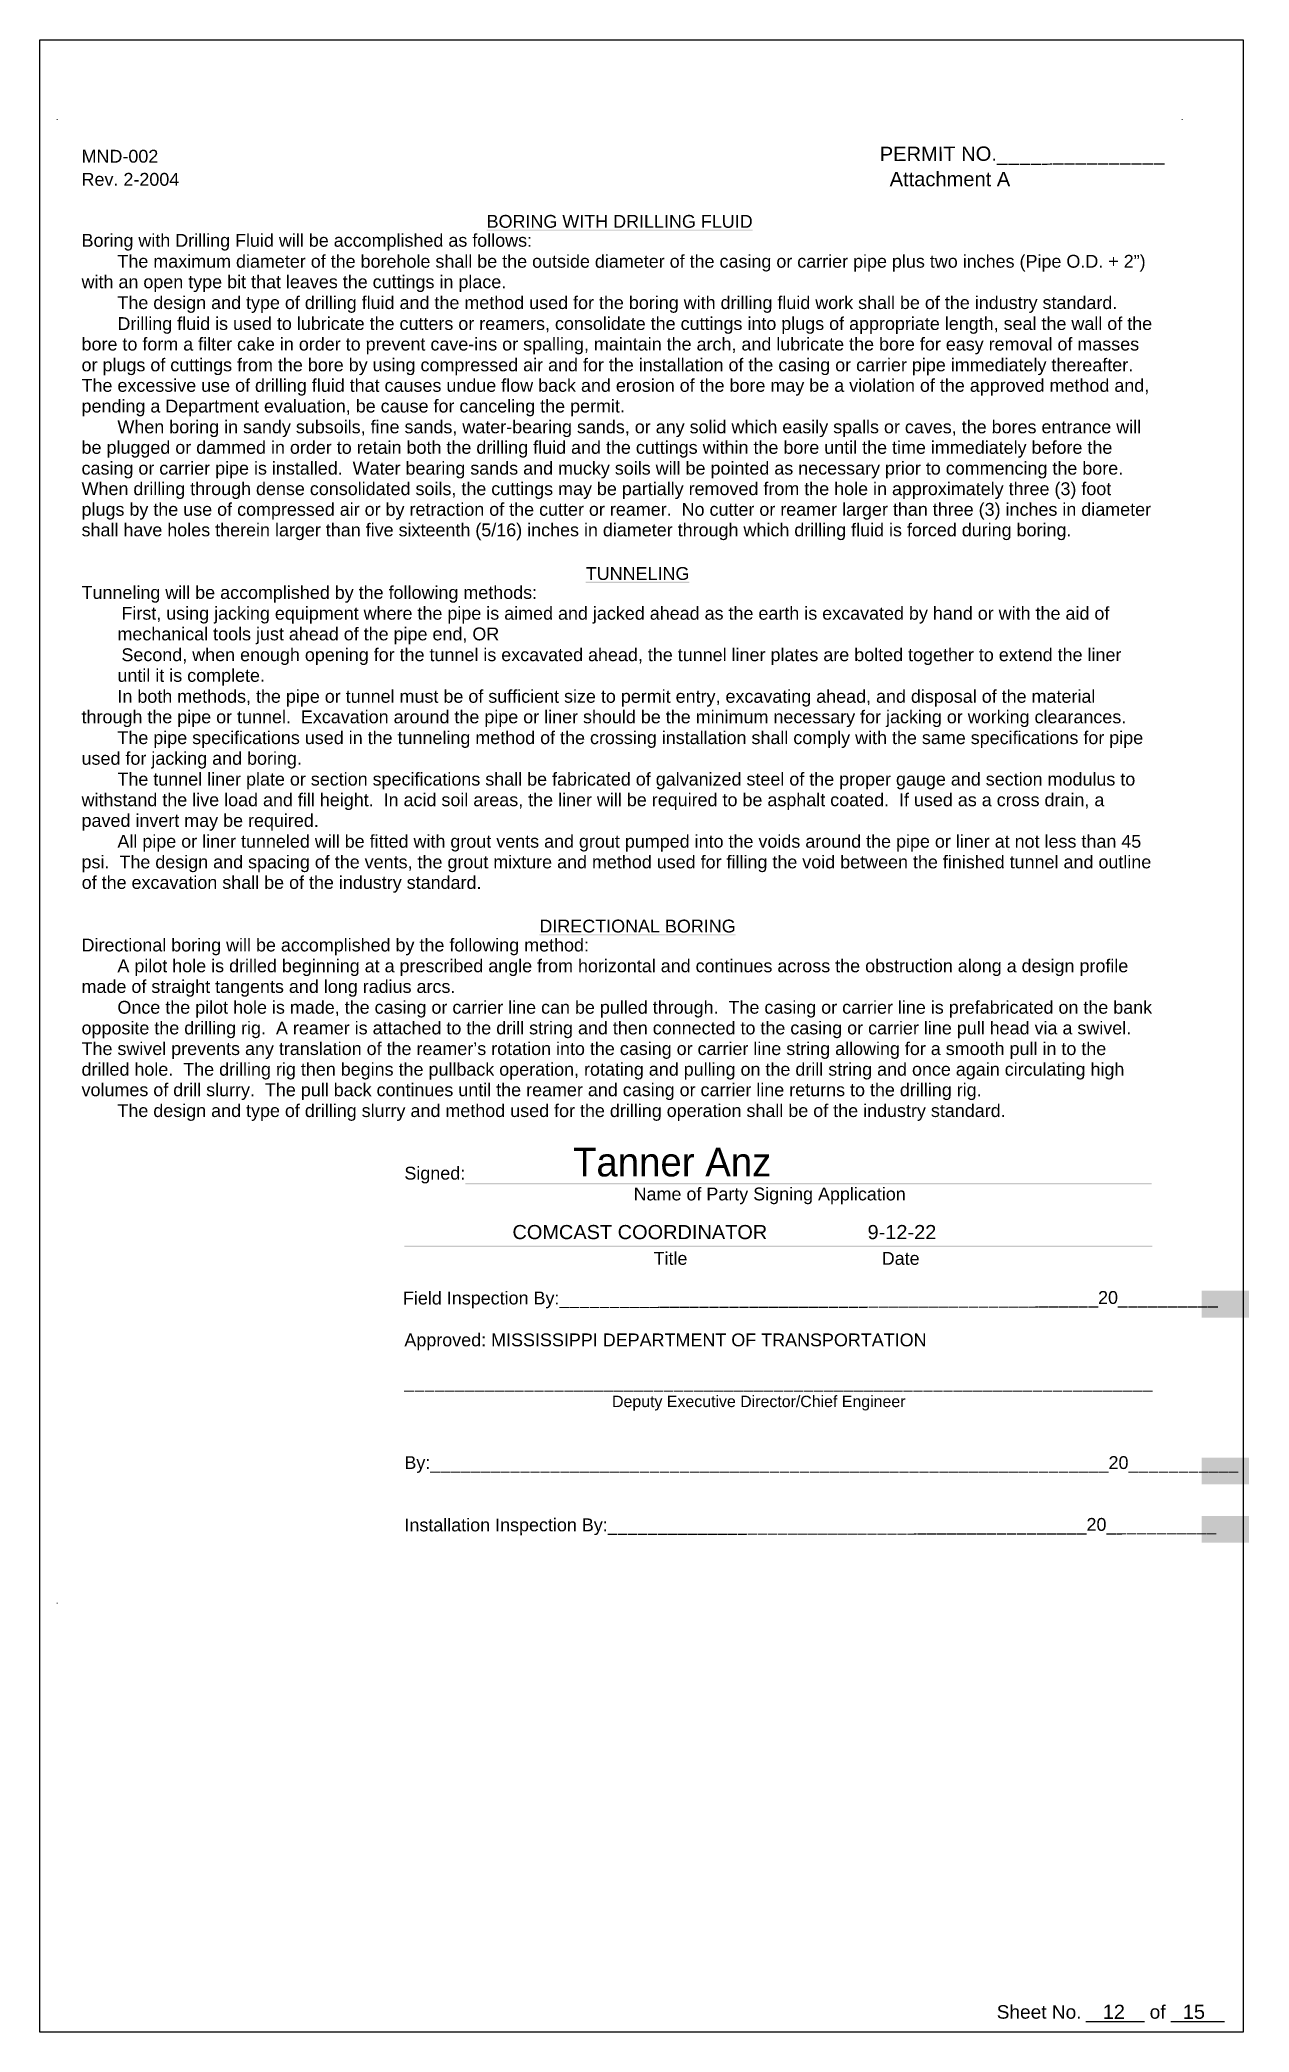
# Paper-space layout 'BORE 2' of a CAD drawing. Header units: feet. Extents: x 0.1 to 8.5, y 0 to 13.9.
import ezdxf
from ezdxf.enums import TextEntityAlignment as Align

# ---------------------------------------------------------------- set-up
doc = ezdxf.new("R2010")
doc.units = ezdxf.units.FT
doc.header["$MEASUREMENT"] = 0
doc.layers.get('0').update_dxf_attribs({"true_color": 0x000000})
doc.layers.add('LAYOUT TEXT', color=7, linetype='Continuous', true_color=0x000000)
doc.layers.add('LINE', color=7, linetype='Continuous', true_color=0x000000)
doc.layers.add('Level 63', color=7, linetype='Continuous', lineweight=0, true_color=0x000000)
doc.styles.add('PDF Arial', font='arial.ttf')
doc.styles.add('PDF Arial-BoldMT', font='arial.ttf')
doc.styles.add('Style-Arial', font='arial.ttf')
doc.styles.add('style1', font='BRUSHSCI.TTF')

# ---------------------------------------------------------------- blocks, each defined once
blk = doc.blocks.new('SHEET NUMBER')
at = {"layer": 'Level 63', "color": 7, "linetype": 'Continuous', "lineweight": 13, "style": 'Style-Arial', "width": 1.010972}
blk.add_text('15', height=0.0984, dxfattribs=at).set_placement((1.654, 11.025), align=Align.MIDDLE_LEFT)
blk = doc.blocks.new('SIGNATURE')
at = {"insert": (1.049, 2.53), "char_height": 0.2, "attachment_point": 1, "style": 'style1'}
blk.add_mtext_dynamic_manual_height_columns('Tanner Anz', width=3.87337, gutter_width=3.385, heights=[0], dxfattribs=at)
blk = doc.blocks.new('BORE 2')
at = {"layer": 'LAYOUT TEXT', "true_color": 0xffffff}
h = blk.add_hatch(color=7, dxfattribs=at)
h.dxf.hatch_style = 1
h.paths.add_polyline_path([(8.49, 5.208), (8.159, 5.208), (8.159, 5.021), (8.49, 5.021)])
h = blk.add_hatch(color=7, dxfattribs=at)
h.dxf.hatch_style = 1
h.paths.add_polyline_path([(8.49, 4.045), (8.159, 4.045), (8.159, 3.858), (8.49, 3.858)])
h = blk.add_hatch(color=7, dxfattribs=at)
h.dxf.hatch_style = 1
h.paths.add_polyline_path([(8.49, 3.639), (8.159, 3.639), (8.159, 3.452), (8.49, 3.452)])
at = {"layer": 'LAYOUT TEXT'}
for p, q in [((7.76, 0.112), (7.352, 0.112)), ((8.319, 0.112), (7.944, 0.112))]:
    blk.add_line(p, q, dxfattribs=at)
blk.add_lwpolyline([(0.062, 13.926), (8.449, 13.926), (8.449, 0.041), (0.062, 0.041)], close=True, dxfattribs=at)
at = {"layer": 'LAYOUT TEXT', "transparency": 33554559}
for points in [[(0.18, 13.367), (0.187, 13.367), (0.18, 13.374), (0.187, 13.374)], [(8.02, 13.367), (8.027, 13.367), (8.02, 13.374), (8.027, 13.374)], [(3.176, 12.595), (5.03, 12.595), (3.176, 12.604), (5.03, 12.604)], [(3.867, 10.141), (4.589, 10.141), (3.867, 10.15), (4.589, 10.15)], [(3.544, 7.684), (4.912, 7.684), (3.544, 7.693), (4.912, 7.693)], [(3.027, 5.949), (7.812, 5.949), (3.027, 5.958), (7.812, 5.958)], [(2.603, 5.522), (7.816, 5.522), (2.603, 5.513), (7.816, 5.513)], [(0.18, 3.027), (0.187, 3.027), (0.18, 3.034), (0.187, 3.034)]]:
    blk.add_solid(points, dxfattribs=at)
at = {"layer": 'LAYOUT TEXT', "style": 'Style-Arial', "width": 1.010972}
for s, height, p in [('COMCAST COORDINATOR', 0.09841, (3.356, 5.617)), ('Sheet No.', 0.0941, (6.731, 0.182)), ('of', 0.0941, (7.797, 0.182))]:
    blk.add_text(s, height=height, dxfattribs=at).set_placement(p, align=Align.MIDDLE_LEFT)
at = {"layer": 'LAYOUT TEXT', "style": 'PDF Arial'}
blk.add_text('Field Inspection By:______________________________________________________20__________', height=0.08948, rotation=0.0506, dxfattribs=at).set_placement((2.593, 5.112))
at = {"layer": 'LAYOUT TEXT', "attachment_point": 4}
for s, insert, char_height, style in [('MND-002', (0.353, 13.114), 0.0895, 'PDF Arial'), ('Rev. 2-2004 ', (0.353, 12.953), 0.08948, 'PDF Arial'), ('Attachment A  ', (5.985, 12.955), 0.1002, 'PDF Arial-BoldMT'), ('BORING WITH DRILLING FLUID', (3.176, 12.66), 0.08948, 'PDF Arial'), ('Boring with Drilling Fluid will be accomplished as follows:', (0.353, 12.515), 0.08948, 'PDF Arial'), ('with an open type bit that leaves the cuttings in place.', (0.353, 12.226), 0.08948, 'PDF Arial'), ('bore to form a filter cake in order to prevent cave-ins or spalling, maintain the arch, and lubricate the bore for easy removal of masses', (0.353, 11.792), 0.089478, 'PDF Arial'), ('or plugs of cuttings from the bore by using compressed air and for the installation of the casing or carrier pipe immediately thereafter. ', (0.353, 11.647), 0.089478, 'PDF Arial'), ('The excessive use of drilling fluid that causes undue flow back and erosion of the bore may be a violation of the approved method and,', (0.353, 11.504), 0.089478, 'PDF Arial'), ('pending a Department evaluation, be cause for canceling the permit.', (0.353, 11.36), 0.08948, 'PDF Arial'), ('be plugged or dammed in order to retain both the drilling fluid and the cuttings within the bore until the time immediately before the', (0.353, 11.072), 0.089478, 'PDF Arial'), ('casing or carrier pipe is installed.  Water bearing sands and mucky soils will be pointed as necessary prior to commencing the bore. ', (0.353, 10.927), 0.089478, 'PDF Arial'), ('When drilling through dense consolidated soils, the cuttings may be partially removed from the hole in approximately three (3) foot', (0.353, 10.784), 0.089478, 'PDF Arial'), ('plugs by the use of compressed air or by retraction of the cutter or reamer.  No cutter or reamer larger than three (3) inches in diameter', (0.353, 10.64), 0.089478, 'PDF Arial'), ('shall have holes therein larger than five sixteenth (5/16) inches in diameter through which drilling fluid is forced during boring.', (0.353, 10.497), 0.089478, 'PDF Arial'), ('TUNNELING', (3.867, 10.206), 0.0895, 'PDF Arial'), ('Tunneling will be accomplished by the following methods:', (0.353, 10.061), 0.08948, 'PDF Arial'), ('mechanical tools just ahead of the pipe end, OR', (0.603, 9.772), 0.08948, 'PDF Arial'), ('until it is complete.', (0.603, 9.483), 0.08948, 'PDF Arial'), ('through the pipe or tunnel.  Excavation around the pipe or liner should be the minimum necessary for jacking or working clearances.', (0.353, 9.194), 0.089478, 'PDF Arial'), ('used for jacking and boring.', (0.353, 8.905), 0.08948, 'PDF Arial'), ('withstand the live load and fill height.  In acid soil areas, the liner will be required to be asphalt coated.  If used as a cross drain, a', (0.353, 8.616), 0.089478, 'PDF Arial'), ('paved invert may be required.', (0.353, 8.472), 0.08948, 'PDF Arial'), ('psi.  The design and spacing of the vents, the grout mixture and method used for filling the void between the finished tunnel and outline', (0.353, 8.183), 0.089478, 'PDF Arial'), ('of the excavation shall be of the industry standard.', (0.354, 8.04), 0.08948, 'PDF Arial'), ('DIRECTIONAL BORING', (3.544, 7.749), 0.08948, 'PDF Arial'), ('Directional boring will be accomplished by the following method:', (0.353, 7.604), 0.08948, 'PDF Arial'), ('made of straight tangents and long radius arcs.', (0.353, 7.315), 0.08948, 'PDF Arial'), ('opposite the drilling rig.  A reamer is attached to the drill string and then connected to the casing or carrier line pull head via a swivel. ', (0.353, 7.026), 0.089478, 'PDF Arial'), ('The swivel prevents any translation of the reamer’s rotation into the casing or carrier line string allowing for a smooth pull in to the', (0.353, 6.882), 0.089478, 'PDF Arial'), ('drilled hole.  The drilling rig then begins the pullback operation, rotating and pulling on the drill string and once again circulating high', (0.353, 6.738), 0.089478, 'PDF Arial'), ('volumes of drill slurry.  The pull back continues until the reamer and casing or carrier line returns to the drilling rig.', (0.353, 6.595), 0.089478, 'PDF Arial'), ('Signed: ', (2.603, 6.014), 0.0895, 'PDF Arial'), ('                                              Name of Party Signing Application', (2.603, 5.869), 0.08948, 'PDF Arial'), ('                                                  Title                                       Date', (2.603, 5.433), 0.08948, 'PDF Arial'), ('Approved: MISSISSIPPI DEPARTMENT OF TRANSPORTATION', (2.603, 4.852), 0.08948, 'PDF Arial'), ('___________________________________________________________________________', (2.603, 4.562), 0.08948, 'PDF Arial'), ('                                               Deputy Executive Director/Chief Engineer', (2.603, 4.425), 0.07934, 'PDF Arial')]:
    blk.add_mtext(s, dxfattribs=dict(at, insert=insert, char_height=char_height, style=style))
for s, insert, char_height, rotation, style in [('PERMIT NO._______________', (5.916, 13.116), 0.1002, 0.1592, 'PDF Arial-BoldMT'), ('The maximum diameter of the borehole shall be the outside diameter of the casing or carrier pipe plus two inches (Pipe O.D. + 2”)', (0.603, 12.369), 0.089478, 0.0003, 'PDF Arial'), ('The design and type of drilling fluid and the method used for the boring with drilling fluid work shall be of the industry standard. ', (0.603, 12.081), 0.089478, 0.0003, 'PDF Arial'), ('Drilling fluid is used to lubricate the cutters or reamers, consolidate the cuttings into plugs of appropriate length, seal the wall of the', (0.603, 11.935), 0.089478, 0.0003, 'PDF Arial'), ('When boring in sandy subsoils, fine sands, water-bearing sands, or any solid which easily spalls or caves, the bores entrance will', (0.603, 11.215), 0.089478, 360, 'PDF Arial'), ('        First, using jacking equipment where the pipe is aimed and jacked ahead as the earth is excavated by hand or with the aid of', (0.353, 9.916), 0.089478, 360, 'PDF Arial'), ('        Second, when enough opening for the tunnel is excavated ahead, the tunnel liner plates are bolted together to extend the liner', (0.353, 9.627), 0.089478, 359.9997, 'PDF Arial'), ('In both methods, the pipe or tunnel must be of sufficient size to permit entry, excavating ahead, and disposal of the material', (0.603, 9.337), 0.089478, 0.0006, 'PDF Arial'), ('The pipe specifications used in the tunneling method of the crossing installation shall comply with the same specifications for pipe', (0.603, 9.049), 0.089478, 0.0003, 'PDF Arial'), ('The tunnel liner plate or section specifications shall be fabricated of galvanized steel of the proper gauge and section modulus to', (0.603, 8.76), 0.089478, 359.9997, 'PDF Arial'), ('All pipe or liner tunneled will be fitted with grout vents and grout pumped into the voids around the pipe or liner at not less than 45', (0.603, 8.327), 0.089478, 360, 'PDF Arial'), ('A pilot hole is drilled beginning at a prescribed angle from horizontal and continues across the obstruction along a design profile', (0.603, 7.459), 0.089478, 360, 'PDF Arial'), ('Once the pilot hole is made, the casing or carrier line can be pulled through.  The casing or carrier line is prefabricated on the bank', (0.603, 7.17), 0.089478, 359.9997, 'PDF Arial'), ('The design and type of drilling slurry and method used for the drilling operation shall be of the industry standard. ', (0.603, 6.45), 0.089478, 360, 'PDF Arial'), ('By:____________________________________________________________________20___________', (2.603, 3.997), 0.08948, 360, 'PDF Arial'), ('Installation Inspection By:________________________________________________20___________', (2.603, 3.562), 0.08948, 0.0509, 'PDF Arial')]:
    blk.add_mtext(s, dxfattribs=dict(at, insert=insert, char_height=char_height, rotation=rotation, style=style))

psp = doc.layouts.new('BORE 2')

# ---------------------------------------------------------------- block references
at = {"layer": 'LAYOUT TEXT'}
psp.add_blockref('SIGNATURE', (2.729, 3.675), dxfattribs=at)
at = {"layer": 'LINE'}
for name, p in [('BORE 2', (0, 0)), ('SHEET NUMBER', (6.374, -10.842))]:
    psp.add_blockref(name, p, dxfattribs=at)

# ---------------------------------------------------------------- texts
at = {"layer": 'LAYOUT TEXT', "style": 'Style-Arial', "width": 1.010972}
psp.add_text('9-12-22', height=0.0984, dxfattribs=at).set_placement((5.831, 5.617), align=Align.MIDDLE_LEFT)
at = {"layer": 'Level 63', "color": 7, "linetype": 'Continuous', "lineweight": 13, "style": 'Style-Arial', "width": 1.010972}
psp.add_text('12', height=0.0984, dxfattribs=at).set_placement((7.47, 0.183), align=Align.MIDDLE_LEFT)

doc.saveas('drawing.dxf')
